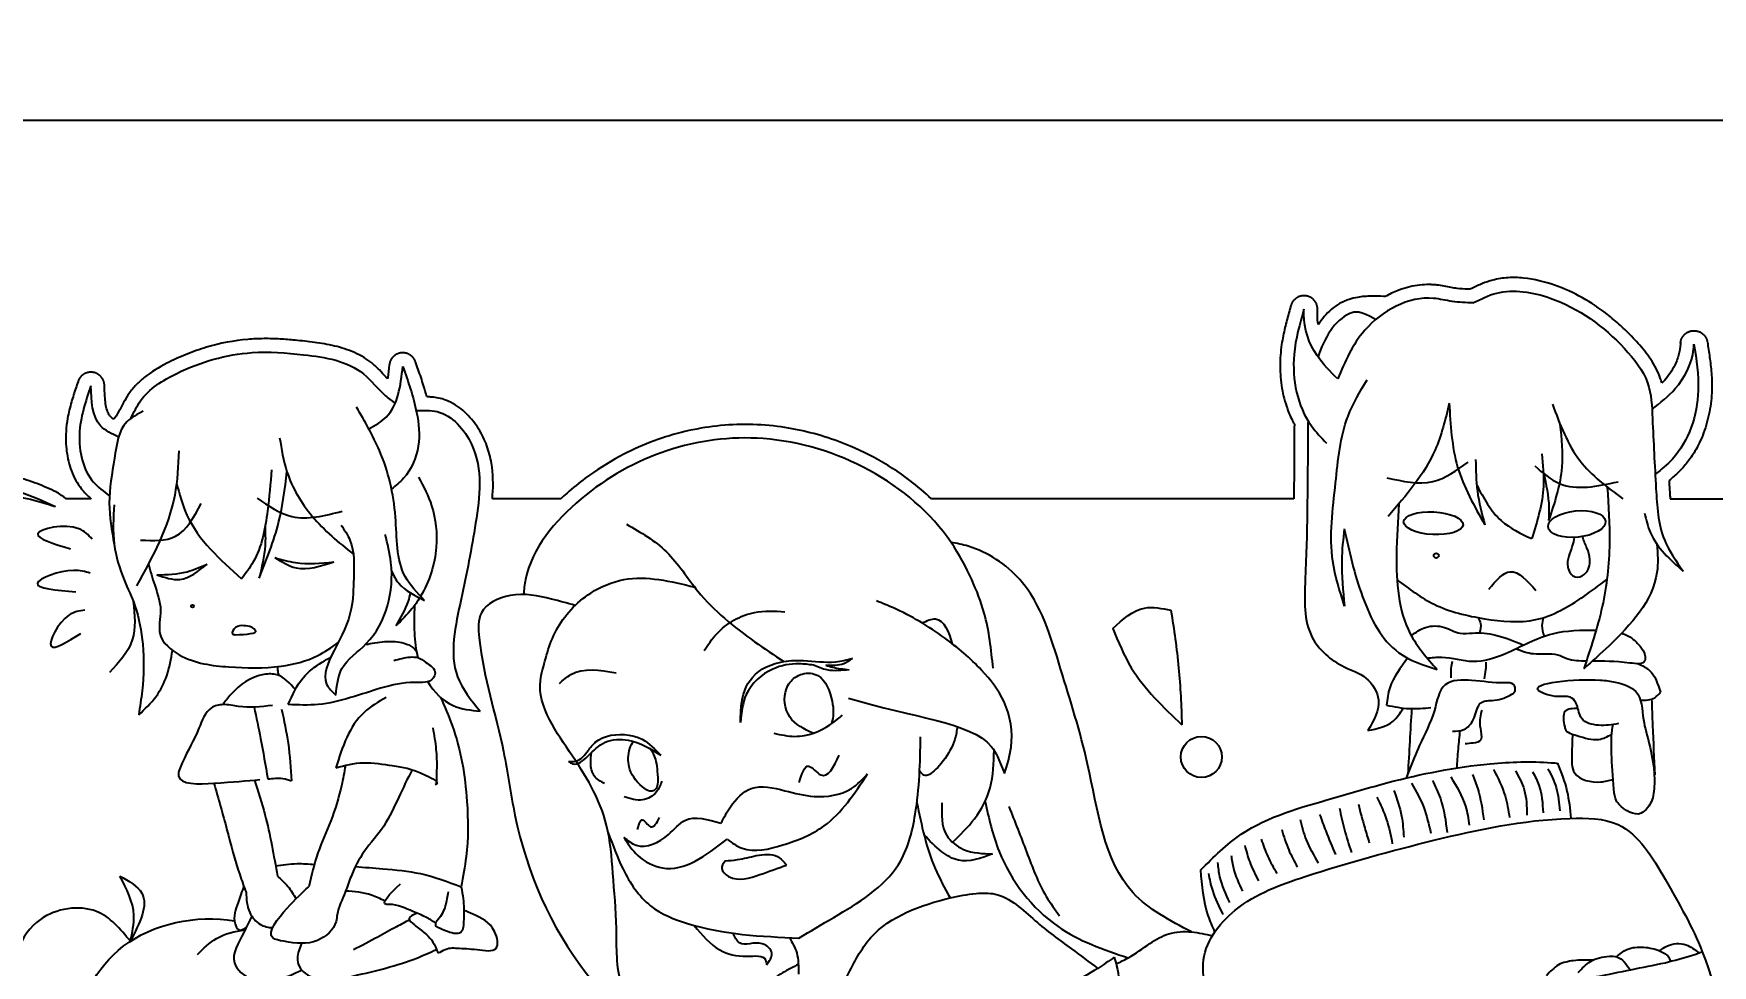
# Model space of a CAD drawing. Header units: inches. Extents: x -573 to 160, y -1 to 711.
# Drawn here: x 7.573 to 11.041, y 7.513 to 9.44 of the extents above; entities that cross this region are included whole.
import ezdxf

# ---------------------------------------------------------------- set-up
doc = ezdxf.new("R2010")
doc.units = ezdxf.units.IN
doc.header["$MEASUREMENT"] = 0
for name, color, linetype in [('CUT', 1, 'Continuous'), ('HarbyDwg', 5, 'Continuous'), ('Messures', 130, 'Continuous')]:
    doc.layers.add(name, color=color, linetype=linetype)
doc.styles.get("Standard").update_dxf_attribs({"font": 'arial.ttf'})
doc.dimstyles.get("Standard").update_dxf_attribs({"dimtxt": 0.18, "dimasz": 0.18, "dimexe": 0.18, "dimexo": 0.0625, "dimgap": 0.09, "dimtad": 0, "dimtih": 1, "dimtoh": 1, "dimdec": 4, "dimzin": 0, "dimdsep": 46, "dimtxsty": 'Standard', "dimcen": 0.09, "dimadec": 0, "dimazin": 0, "dimtfac": 1, "dimtdec": 4, "dimtofl": 0, "dimtmove": 0, "dimatfit": 3, "dimfxl": 1, "dimtolj": 1, "dimtzin": 0, "dimarcsym": 0})

# ---------------------------------------------------------------- blocks, each defined once
blk = doc.blocks.new('*D10')
at = {"layer": 'Defpoints', "color": 0, "transparency": 16777216}
for p in [(0.2533, 9.2598), (13.7533, 9.2598), (13.7533, 9.2598)]:
    blk.add_point(p, dxfattribs=at)
at = {"layer": 'Messures', "color": 0, "lineweight": -2, "transparency": 16777216}
for p, q in [((0.2533, 9.3223), (0.2533, 9.4398)), ((13.7533, 9.3223), (13.7533, 9.4398)), ((0.4333, 9.2598), (6.4786, 9.2598)), ((13.5733, 9.2598), (7.5281, 9.2598))]:
    blk.add_line(p, q, dxfattribs=at)
at = {"layer": 'Messures', "color": 0, "transparency": 16777216}
for points in [[(0.4333, 9.2898), (0.4333, 9.2298), (0.2533, 9.2598)], [(13.5733, 9.2898), (13.5733, 9.2298), (13.7533, 9.2598)]]:
    blk.add_solid(points, dxfattribs=at)
at = {"layer": 'Messures', "color": 0, "transparency": 16777216, "insert": (7.0033, 9.2598), "char_height": 0.18, "attachment_point": 5}
blk.add_mtext('\\A1;13.5000', dxfattribs=at)

msp = doc.modelspace()

# ---------------------------------------------------------------- linework, layer by layer
at = {"layer": 'CUT'}
for points, knots in [([(10.54007, 8.91114), (10.53851, 8.91119), (10.53697, 8.91125), (10.52787, 8.91163), (10.52065, 8.91207), (10.50954, 8.91332), (10.50555, 8.91393), (10.49665, 8.91555), (10.49186, 8.91652), (10.48203, 8.91833), (10.47706, 8.91917), (10.46843, 8.92019), (10.46495, 8.92049), (10.45809, 8.92082), (10.45466, 8.92087), (10.44442, 8.92066), (10.43763, 8.92007), (10.41752, 8.91708), (10.40444, 8.91349), (10.38264, 8.9051), (10.37369, 8.90088), (10.36506, 8.89609)], [55.399282, 55.399282, 55.399282, 55.399282, 55.8769203, 55.8769203, 58.2459877, 58.2459877, 59.71693, 59.71693, 61.1878723, 61.1878723, 62.5186803, 62.5186803, 63.3560266, 63.3560266, 64.1933728, 64.1933728, 65.8680653, 65.8680653, 69.2174504, 69.2174504, 71.6726844, 71.6726844, 71.6726844, 71.6726844]), ([(10.9365, 8.71694), (10.93556, 8.72034), (10.93451, 8.72375), (10.93086, 8.73418), (10.92791, 8.74091), (10.91789, 8.76042), (10.90974, 8.77229), (10.89667, 8.78877), (10.89216, 8.79405), (10.88304, 8.80424), (10.87846, 8.80912), (10.86642, 8.82156), (10.85883, 8.82895), (10.84206, 8.84427), (10.83281, 8.85212), (10.80725, 8.87202), (10.79039, 8.88337), (10.7543, 8.90361), (10.73503, 8.91241), (10.69439, 8.92659), (10.6727, 8.93212), (10.63995, 8.93534), (10.62942, 8.93564), (10.61354, 8.93467), (10.60824, 8.93411), (10.59764, 8.93245), (10.59233, 8.93135), (10.57971, 8.928), (10.57272, 8.92557), (10.5583, 8.91982), (10.55098, 8.91642), (10.54267, 8.91241), (10.54136, 8.91177), (10.54007, 8.91114)], [11.6995116, 11.6995116, 11.6995116, 11.6995116, 12.5900561, 12.5900561, 14.4309927, 14.4309927, 18.1680728, 18.1680728, 20.0366128, 20.0366128, 21.9051528, 21.9051528, 24.8614199, 24.8614199, 28.2510592, 28.2510592, 33.9094496, 33.9094496, 39.7051205, 39.7051205, 45.5007914, 45.5007914, 48.1898355, 48.1898355, 49.5343575, 49.5343575, 50.8788795, 50.8788795, 52.7758421, 52.7758421, 54.9830993, 54.9830993, 55.399282, 55.399282, 55.399282, 55.399282]), ([(10.36506, 8.89609), (10.36381, 8.89616), (10.36255, 8.89623), (10.35304, 8.8967), (10.34456, 8.89699), (10.32668, 8.89672), (10.31723, 8.89609), (10.3019, 8.89346), (10.29609, 8.8921), (10.28696, 8.88913), (10.28362, 8.88786), (10.27701, 8.88493), (10.27382, 8.8833), (10.26459, 8.87799), (10.25889, 8.87388), (10.24317, 8.86036), (10.23446, 8.84981), (10.22697, 8.83842), (10.22693, 8.83835), (10.22688, 8.83828)], [71.6726844, 71.6726844, 71.6726844, 71.6726844, 72.0174055, 72.0174055, 74.2611321, 74.2611321, 76.6650116, 76.6650116, 78.1122128, 78.1122128, 78.9492946, 78.9492946, 79.7863764, 79.7863764, 81.4605401, 81.4605401, 84.797346, 84.797346, 84.8174586, 84.8174586, 84.8174586, 84.8174586]), ([(10.17032, 8.87756), (10.16891, 8.87264), (10.16748, 8.86767), (10.16324, 8.85262), (10.16046, 8.84237), (10.15526, 8.82056), (10.15287, 8.80894), (10.15003, 8.78972), (10.14918, 8.78233), (10.14808, 8.76735), (10.14782, 8.75979), (10.14794, 8.73704), (10.14922, 8.72175), (10.15425, 8.69219), (10.1579, 8.67791), (10.16613, 8.65499), (10.16995, 8.6461), (10.17535, 8.63562), (10.17635, 8.63376), (10.17737, 8.63192)], [91.4225849, 91.4225849, 91.4225849, 91.4225849, 92.9609704, 92.9609704, 96.0377412, 96.0377412, 99.3454727, 99.3454727, 101.3425479, 101.3425479, 103.3396231, 103.3396231, 107.3337735, 107.3337735, 111.1470254, 111.1470254, 113.6476164, 113.6476164, 114.1919307, 114.1919307, 114.1919307, 114.1919307]), ([(10.22688, 8.83828), (10.22566, 8.84452), (10.22498, 8.85073), (10.22484, 8.85864), (10.22486, 8.86045), (10.22499, 8.86433), (10.22509, 8.86632), (10.2252, 8.86845)], [84.8174586, 84.8174586, 84.8174586, 84.8174586, 87.1565528, 87.1565528, 87.8707815, 87.8707815, 88.5108572, 88.5108572, 88.5108572, 88.5108572]), ([(8.30413, 8.72623), (8.30292, 8.72753), (8.30169, 8.72886), (8.29631, 8.73471), (8.29196, 8.73949), (8.28481, 8.74676), (8.28232, 8.74921), (8.27707, 8.75406), (8.27429, 8.75649), (8.26629, 8.76291), (8.26099, 8.76659), (8.24272, 8.77773), (8.22915, 8.78353), (8.20162, 8.79249), (8.18765, 8.79565), (8.15999, 8.80054), (8.14632, 8.80227), (8.12649, 8.80452), (8.11989, 8.80522), (8.10289, 8.80685), (8.09249, 8.80767), (8.07107, 8.80883), (8.06004, 8.80914), (8.03789, 8.80898), (8.02674, 8.8085), (7.98675, 8.80509), (7.9581, 8.79954), (7.91601, 8.78703), (7.90212, 8.78217), (7.88158, 8.77388), (7.87478, 8.77095), (7.86129, 8.76477), (7.85462, 8.76154), (7.83213, 8.74993), (7.8163, 8.74049), (7.79585, 8.72399), (7.7902, 8.71888), (7.78221, 8.71054), (7.77963, 8.70764), (7.77466, 8.70161), (7.77226, 8.69845), (7.76784, 8.69211), (7.76584, 8.68897), (7.7599, 8.67906), (7.75645, 8.67232), (7.75169, 8.66261), (7.73904, 8.6423)], [245.6248025, 245.6248025, 245.6248025, 245.6248025, 246.1819473, 246.1819473, 248.0181272, 248.0181272, 248.9362172, 248.9362172, 249.8543071, 249.8543071, 251.4616838, 251.4616838, 255.252256, 255.252256, 259.0428281, 259.0428281, 262.8334003, 262.8334003, 264.7286863, 264.7286863, 267.7224539, 267.7224539, 270.8864115, 270.8864115, 274.050369, 274.050369, 282.2306461, 282.2306461, 286.3207847, 286.3207847, 288.365854, 288.365854, 290.4109233, 290.4109233, 295.229755, 295.229755, 297.1614498, 297.1614498, 298.1272971, 298.1272971, 299.0931445, 299.0931445, 300.0252964, 300.0252964, 302.0534521, 303.06753, 303.06753, 303.06753, 303.06753]), ([(10.9752, 8.80437), (10.9751, 8.80264), (10.97501, 8.80097), (10.97478, 8.79731), (10.97464, 8.79537), (10.9743, 8.79168), (10.97411, 8.78999), (10.97338, 8.7848), (10.97269, 8.78132), (10.9709, 8.7741), (10.96977, 8.77038), (10.9669, 8.7624), (10.9651, 8.75816), (10.96035, 8.74846), (10.95723, 8.74307), (10.9503, 8.73276), (10.9465, 8.72786), (10.94053, 8.72112), (10.93855, 8.71902), (10.9365, 8.71694)], [0, 0, 0, 0, 0.5201887, 0.5201887, 1.1875295, 1.1875295, 1.8548702, 1.8548702, 3.1988792, 3.1988792, 4.6334352, 4.6334352, 6.2886846, 6.2886846, 8.4847805, 8.4847805, 10.6808764, 10.6808764, 11.6995116, 11.6995116, 11.6995116, 11.6995116]), ([(11.03052, 8.80192), (11.03132, 8.79687), (11.03213, 8.79176), (11.03449, 8.7763), (11.036, 8.76579), (11.03849, 8.74351), (11.03944, 8.73169), (11.03991, 8.71226), (11.03985, 8.70482), (11.03911, 8.68982), (11.03844, 8.68229), (11.03554, 8.65972), (11.0324, 8.6447), (11.02378, 8.61598), (11.01842, 8.60225), (11.00745, 8.58051), (11.00257, 8.57216), (10.992, 8.55667), (10.98639, 8.5495), (10.97728, 8.53943), (10.9742, 8.53627), (10.968, 8.53026), (10.96488, 8.52739), (10.9583, 8.5216), (10.95484, 8.51868), (10.95142, 8.51587)], [2.9117277, 2.9117277, 2.9117277, 2.9117277, 4.4501131, 4.4501131, 7.5268839, 7.5268839, 10.8346154, 10.8346154, 12.8316906, 12.8316906, 14.8287658, 14.8287658, 18.8229163, 18.8229163, 22.6361682, 22.6361682, 25.1367591, 25.1367591, 27.4775043, 27.4775043, 28.6159955, 28.6159955, 29.7544867, 29.7544867, 31.0142805, 31.0142805, 31.0142805, 31.0142805]), ([(8.30777, 8.75499), (8.30672, 8.74589), (8.3057, 8.73704), (8.30437, 8.72784), (8.30426, 8.72703), (8.30413, 8.72623)], [242.8787625, 242.8787625, 242.8787625, 242.8787625, 245.3820495, 245.3820495, 245.6248025, 245.6248025, 245.6248025, 245.6248025]), ([(8.38542, 8.68876), (8.38332, 8.69659), (8.38106, 8.7043), (8.37518, 8.72315), (8.37144, 8.73415), (8.36577, 8.75041), (8.36387, 8.75578), (8.36198, 8.76112)], [232.8075807, 232.8075807, 232.8075807, 232.8075807, 235.1032982, 235.1032982, 238.4953168, 238.4953168, 240.1913261, 240.1913261, 240.1913261, 240.1913261]), ([(7.66484, 8.72071), (7.66329, 8.71616), (7.66172, 8.71155), (7.65705, 8.69756), (7.65397, 8.688), (7.64807, 8.66719), (7.6453, 8.65588), (7.6417, 8.63532), (7.64056, 8.62626), (7.63917, 8.60363), (7.63952, 8.58986), (7.64307, 8.56241), (7.64626, 8.54869), (7.65626, 8.52226), (7.66308, 8.50951), (7.67469, 8.49493), (7.67738, 8.49189), (7.68282, 8.48626), (7.68559, 8.48364), (7.68962, 8.48006), (7.69087, 8.47898), (7.69212, 8.47793)], [316.0193189, 316.0193189, 316.0193189, 316.0193189, 317.4628807, 317.4628807, 320.3500041, 320.3500041, 323.5526848, 323.5526848, 325.9493488, 325.9493488, 329.3768978, 329.3768978, 332.8044468, 332.8044468, 336.2319958, 336.2319958, 337.1701283, 337.1701283, 338.1082609, 338.1082609, 338.5290622, 338.5290622, 338.5290622, 338.5290622]), ([(7.73904, 8.6423), (7.73643, 8.64403), (7.73435, 8.64566), (7.73194, 8.64796), (7.73125, 8.64871), (7.72987, 8.65045), (7.72921, 8.65141), (7.72715, 8.65487), (7.72582, 8.65786), (7.72354, 8.66519), (7.72259, 8.66952), (7.72112, 8.67926), (7.7206, 8.68465), (7.71979, 8.69733), (7.71956, 8.70478), (7.71933, 8.71253)], [303.06753, 303.06753, 303.06753, 303.06753, 304.3974429, 304.3974429, 305.1778196, 305.1778196, 305.9581962, 305.9581962, 307.6893972, 307.6893972, 309.4205981, 309.4205981, 311.1517991, 311.1517991, 313.2355445, 313.2355445, 313.2355445, 313.2355445]), ([(8.52073, 8.47793), (8.52094, 8.48048), (8.52113, 8.48303), (8.52272, 8.50715), (8.52248, 8.52939), (8.51667, 8.56377), (8.51363, 8.57576), (8.50497, 8.59949), (8.4993, 8.61127), (8.48536, 8.63363), (8.4771, 8.64424), (8.4579, 8.66311), (8.44693, 8.6714), (8.43002, 8.67977), (8.42539, 8.6817), (8.41577, 8.68487), (8.41073, 8.6861), (8.4014, 8.6877), (8.39704, 8.68817), (8.3903, 8.68861), (8.38783, 8.68871), (8.38542, 8.68876)], [209.6724943, 209.6724943, 209.6724943, 209.6724943, 210.3781669, 210.3781669, 216.3031776, 216.3031776, 219.4559141, 219.4559141, 222.6086506, 222.6086506, 225.7613871, 225.7613871, 228.9141236, 228.9141236, 230.0382264, 230.0382264, 231.1623293, 231.1623293, 232.1949747, 232.1949747, 232.8075807, 232.8075807, 232.8075807, 232.8075807]), ([(9.42786, 8.47793), (9.41381, 8.49134), (9.39894, 8.50398), (9.33687, 8.55114), (9.28421, 8.57927), (9.18995, 8.61277), (9.14982, 8.62245), (9.08703, 8.63038), (9.06458, 8.63178), (9.01994, 8.63173), (8.99772, 8.63029), (8.93169, 8.6219), (8.88852, 8.61086), (8.82532, 8.58636), (8.80406, 8.57655), (8.7589, 8.55222), (8.73524, 8.53717), (8.69973, 8.51078), (8.68719, 8.50065), (8.67056, 8.486), (8.66616, 8.482), (8.66183, 8.47793)], [130.9008836, 130.9008836, 130.9008836, 130.9008836, 136.2924688, 136.2924688, 152.3956209, 152.3956209, 163.6287034, 163.6287034, 169.8368711, 169.8368711, 176.0450388, 176.0450388, 188.4613742, 188.4613742, 194.9708594, 194.9708594, 202.6816647, 202.6816647, 207.0711786, 207.0711786, 208.6724943, 208.6724943, 208.6724943, 208.6724943]), ([(10.17737, 8.63192), (10.1773, 8.62864), (10.17725, 8.62538), (10.17705, 8.61032), (10.17704, 8.59869), (10.17698, 8.57561), (10.17694, 8.56406), (10.17676, 8.52936), (10.17657, 8.50614), (10.17626, 8.48115), (10.17624, 8.47954), (10.17622, 8.47793)], [114.1919307, 114.1919307, 114.1919307, 114.1919307, 115.1727464, 115.1727464, 118.7321933, 118.7321933, 122.2916402, 122.2916402, 129.4105341, 129.4105341, 129.9008836, 129.9008836, 129.9008836, 129.9008836]), ([(7.64054, 8.47793), (7.62515, 8.48946), (7.62044, 8.49168), (7.60233, 8.50007), (7.58867, 8.50616), (7.56072, 8.51655), (7.54641, 8.52087), (7.52415, 8.52445), (7.51657, 8.52515), (7.5012, 8.52515), (7.4934, 8.52446), (7.48171, 8.52206), (7.47782, 8.52104), (7.47011, 8.51852), (7.46626, 8.517), (7.46056, 8.51438), (7.45857, 8.51339), (7.45662, 8.51236)], [339.5290622, 339.5290622, 339.5290622, 339.5290622, 340.8893074, 340.8893074, 344.7043136, 344.7043136, 348.5193197, 348.5193197, 350.4367355, 350.4367355, 352.3541513, 352.3541513, 353.3128592, 353.3128592, 354.2715671, 354.2715671, 354.8091323, 354.8091323, 354.8091323, 354.8091323]), ([(10.95142, 8.51587), (10.95158, 8.51297), (10.95174, 8.51007), (10.95229, 8.50018), (10.95268, 8.49316), (10.95328, 8.48347), (10.95346, 8.48069), (10.95366, 8.47793)], [31.0142805, 31.0142805, 31.0142805, 31.0142805, 31.8819784, 31.8819784, 33.967898, 33.967898, 34.8145208, 34.8145208, 34.8145208, 34.8145208])]:
    msp.add_open_spline(points, degree=3, knots=knots, dxfattribs=at)
for points in [[(10.20182, 8.89746), (10.18708, 8.89991), (10.17444, 8.89192), (10.17032, 8.87756)], [(10.2252, 8.86845), (10.22594, 8.88337), (10.21656, 8.89501), (10.20182, 8.89746)]]:
    msp.add_rational_spline(points, [1, 0.831034630824, 0.831034630824, 1], degree=3, dxfattribs=at)
for points, weights, knots in [([(10.97494, 8.79959), (10.97603, 8.8145), (10.98676, 8.8249), (11.00169, 8.82552), (11.01662, 8.82615), (11.02819, 8.81668), (11.03052, 8.80192)], [1, 0.831034630824, 0.831034630824, 1, 0.831034630824, 0.831034630824, 1], [0, 0, 0, 0, 1.4558638, 1.4558638, 1.4558638, 2.9117277, 2.9117277, 2.9117277, 2.9117277]), ([(8.36198, 8.76112), (8.35746, 8.77393), (8.34594, 8.78114), (8.33244, 8.77961), (8.31894, 8.77809), (8.30932, 8.76849), (8.30777, 8.75499)], [1, 0.855110558201, 0.855110558201, 1, 0.855110558201, 0.855110558201, 1], [240.1913261, 240.1913261, 240.1913261, 240.1913261, 241.5350443, 241.5350443, 241.5350443, 242.8787625, 242.8787625, 242.8787625, 242.8787625]), ([(7.71933, 8.71253), (7.71891, 8.72669), (7.70951, 8.73728), (7.6955, 8.73939), (7.68149, 8.74149), (7.6694, 8.73412), (7.66484, 8.72071)], [1, 0.844966056807, 0.844966056807, 1, 0.844966056807, 0.844966056807, 1], [313.2355445, 313.2355445, 313.2355445, 313.2355445, 314.6274317, 314.6274317, 314.6274317, 316.0193189, 316.0193189, 316.0193189, 316.0193189])]:
    msp.add_rational_spline(points, weights, degree=3, knots=knots, dxfattribs=at)
for points in [[(7.69212, 8.47793), (7.67493, 8.47793), (7.65773, 8.47793), (7.64054, 8.47793)], [(8.66183, 8.47793), (8.6148, 8.47793), (8.56776, 8.47793), (8.52073, 8.47793)], [(10.17622, 8.47793), (9.92677, 8.47793), (9.67731, 8.47793), (9.42786, 8.47793)], [(10.95366, 8.47793), (11.0068, 8.47793), (11.05995, 8.47793), (11.11309, 8.47793)]]:
    msp.add_open_spline(points, degree=3, dxfattribs=at)
at = {"layer": 'HarbyDwg'}
for centre, radius in [((10.47043, 8.36059), 0.00506), ((7.90112, 8.25609), 0.00269), ((9.98524, 7.94429), 0.04241)]:
    msp.add_circle(centre, radius, dxfattribs=at)
for centre, major_axis, ratio in [((10.46443, 8.42755), (-0.0613, 0.00327), 0.3826522), ((10.76077, 8.42583), (-0.0593, -0.00593), 0.4579174)]:
    msp.add_ellipse(centre, major_axis=major_axis, ratio=ratio, dxfattribs=at)
for points in [[(10.54614, 8.88291), (10.50321, 8.886), (10.46509, 8.89235), (10.32279, 8.82631), (10.26689, 8.72598)], [(10.54614, 8.88291), (10.59541, 8.90319), (10.70552, 8.89305), (10.85911, 8.78878), (10.90692, 8.71781), (10.91706, 8.64395), (10.92431, 8.49912), (10.9417, 8.3934), (10.98082, 8.32822)], [(7.77398, 8.6443), (7.79386, 8.68045), (7.86866, 8.73717), (8.02427, 8.78014), (8.13088, 8.77584), (8.25469, 8.73631), (8.30025, 8.69076), (8.3201, 8.67563)], [(10.28106, 8.25636), (10.25669, 8.34895), (10.26254, 8.51075), (10.28829, 8.64901), (10.32754, 8.7242)], [(10.49736, 8.67579), (10.46795, 8.57897), (10.37109, 8.44152)], [(10.49736, 8.67579), (10.51466, 8.54353), (10.57087, 8.42423)], [(10.71049, 8.67333), (10.76755, 8.55641), (10.85599, 8.47793)], [(7.79944, 8.65882), (7.76565, 8.63715), (7.74015, 8.56195), (7.72931, 8.46891), (7.73951, 8.38415)], [(8.3807, 8.26799), (8.34074, 8.31709), (8.32045, 8.44032), (8.28726, 8.57805), (8.24011, 8.66749)], [(8.36348, 8.66024), (8.40671, 8.65817), (8.47778, 8.59064), (8.48603, 8.42768), (8.45617, 8.27025), (8.44876, 8.11017), (8.49547, 8.03903)], [(10.726, 8.63169), (10.73001, 8.54353), (10.70251, 8.43319)], [(7.87291, 8.5771), (7.86448, 8.48545), (7.78544, 8.29794)], [(10.6885, 8.57119), (10.69196, 8.50376), (10.66774, 8.3957)], [(8.06473, 8.53813), (8.0563, 8.4528), (8.02679, 8.34745), (8.00255, 8.31269)], [(8.03875, 8.31387), (8.07912, 8.42919), (8.09643, 8.53369)], [(10.36838, 8.52149), (10.46345, 8.51379), (10.53624, 8.55402)], [(10.55185, 8.55909), (10.55531, 8.49425), (10.57087, 8.42423)], [(10.6738, 8.54612), (10.72495, 8.50965), (10.84591, 8.51327)], [(10.69183, 8.5321), (10.7032, 8.45967), (10.70251, 8.43319)], [(7.86831, 8.51066), (7.88978, 8.44437), (8.00255, 8.31269)], [(10.55397, 8.50623), (10.60461, 8.43287), (10.66774, 8.3957)], [(10.82361, 8.50188), (10.82842, 8.38626), (10.8132, 8.25508), (10.77516, 8.12676)], [(7.4495, 8.44876), (7.50356, 8.47793), (7.61792, 8.46192)], [(7.73951, 8.46586), (7.73951, 8.38415), (7.76002, 8.31042), (7.78224, 8.25662), (7.79847, 8.17719), (7.79717, 8.08115), (7.79018, 8.0312)], [(7.79405, 8.39256), (7.86633, 8.40059), (7.91889, 8.46845)], [(8.03496, 8.4794), (8.1065, 8.44145), (8.21016, 8.4524)], [(10.39329, 8.46755), (10.38839, 8.36198), (10.41658, 8.19917), (10.47256, 8.12486)], [(7.69401, 8.39486), (7.66654, 8.41615), (7.58169, 8.40532), (7.64941, 8.37463)], [(10.90066, 8.44833), (10.91272, 8.40778), (10.98082, 8.32822)], [(8.05124, 8.4198), (8.05124, 8.38162), (8.03875, 8.31387)], [(8.20842, 8.42359), (8.22654, 8.39225), (8.2342, 8.31356), (8.22908, 8.25022), (8.19389, 8.16448), (8.17821, 8.09456), (8.19734, 8.07225)], [(8.19734, 8.07225), (8.21007, 8.12716), (8.26032, 8.17873), (8.31124, 8.34615), (8.29918, 8.40441)], [(10.28037, 8.4159), (10.27521, 8.3509), (10.28106, 8.25636)], [(10.28037, 8.4159), (10.31831, 8.27529), (10.39328, 8.15965), (10.47256, 8.12486)], [(7.68995, 8.32452), (7.65565, 8.3301), (7.58074, 8.30335), (7.66043, 8.28544)], [(7.81018, 8.3438), (7.82311, 8.29937), (7.83523, 8.24768), (7.83443, 8.1976), (7.87402, 8.1556), (7.97665, 8.13056), (8.08412, 8.13217), (8.16008, 8.15398), (8.20209, 8.18063)], [(7.8277, 8.32095), (7.89038, 8.32728), (7.93154, 8.3431)], [(7.8277, 8.32095), (7.87518, 8.31146), (7.93154, 8.3431)], [(8.07146, 8.35639), (8.11388, 8.34626), (8.19303, 8.34753)], [(8.07146, 8.35639), (8.11515, 8.3355), (8.19303, 8.34753)], [(10.57924, 8.29112), (10.623, 8.32734), (10.6764, 8.28811)], [(8.62152, 8.1126), (8.65264, 8.20591), (8.72377, 8.28323), (8.79223, 8.31088), (8.93859, 8.29541)], [(10.38945, 8.31088), (10.46642, 8.25988), (10.57023, 8.2301), (10.67596, 8.22818), (10.77497, 8.27622), (10.823, 8.31128)], [(7.7789, 8.26564), (7.77695, 8.18612), (7.72952, 8.11866)], [(8.35141, 8.28356), (8.34644, 8.26643), (8.32126, 8.21532)], [(9.57886, 7.91), (9.59216, 7.96429), (9.57775, 8.05848), (9.53119, 8.12385), (9.45471, 8.19033), (9.3494, 8.25238), (9.31393, 8.26678)], [(9.80228, 8.21002), (9.86784, 8.25215), (9.92248, 8.24747)], [(7.67905, 8.24806), (7.64595, 8.23746), (7.60917, 8.17326), (7.67049, 8.19985)], [(8.95837, 8.1645), (8.98365, 8.19849), (9.06212, 8.24293), (9.1249, 8.24468)], [(9.92248, 8.24747), (9.93833, 8.12883), (9.94512, 8.01066)], [(10.55723, 8.23232), (10.56193, 8.21998), (10.55968, 8.2008)], [(10.69151, 8.2323), (10.68867, 8.21618), (10.69308, 8.19379)], [(9.80228, 8.21002), (9.84049, 8.12883), (9.94512, 8.01066)], [(10.41874, 8.19515), (10.44812, 8.2121), (10.48749, 8.2121), (10.51965, 8.2001), (10.54509, 8.20058), (10.5931, 8.19627), (10.65061, 8.17562)], [(10.45164, 8.1485), (10.48173, 8.15068), (10.54605, 8.14205), (10.61326, 8.15836), (10.71071, 8.19915), (10.80075, 8.20674)], [(10.85378, 8.20037), (10.8753, 8.18913), (10.89137, 8.17337), (10.90138, 8.15518), (10.90138, 8.14305), (10.87014, 8.1385), (10.79255, 8.1422)], [(7.79018, 8.0312), (7.82587, 8.06947), (7.84793, 8.11228), (7.85999, 8.16465)], [(8.31703, 8.14384), (8.3513, 8.15079), (8.36665, 8.14978), (8.38359, 8.13987), (8.40246, 8.11753), (8.39849, 8.1071), (8.35975, 8.09816), (8.29269, 8.08724), (8.16108, 8.05276), (8.09878, 8.05273)], [(10.63502, 8.16822), (10.67134, 8.15788), (10.72127, 8.15548), (10.74047, 8.1478), (10.78066, 8.14321)], [(8.11375, 8.08416), (8.07605, 8.11379), (8.04892, 8.11494), (7.98081, 8.07398), (7.96407, 8.05263)], [(8.0772, 8.13132), (8.0774, 8.12172), (8.07995, 8.11239)], [(8.65932, 8.09652), (8.68286, 8.11483), (8.77615, 8.11831)], [(9.03347, 8.01588), (9.03475, 8.05028), (9.05769, 8.10889), (9.12297, 8.14177), (9.1637, 8.14374), (9.22959, 8.1411), (9.26439, 8.14795)], [(9.18396, 8.13413), (9.15448, 8.13678), (9.10025, 8.12614), (9.04527, 8.07368), (9.03347, 8.01588)], [(9.18334, 7.99328), (9.13511, 8.02712), (9.12812, 8.08532), (9.14575, 8.1086), (9.1777, 8.11725), (9.193, 8.11259), (9.22228, 8.05938), (9.22494, 8.0351), (9.22136, 8.01319)], [(9.25801, 8.12472), (9.21221, 8.12429), (9.18396, 8.13413)], [(9.26439, 8.14795), (9.24652, 8.13705), (9.20978, 8.13395)], [(9.20978, 8.13395), (9.22323, 8.13007), (9.25801, 8.12472)], [(10.41136, 8.14852), (10.37457, 8.08742), (10.36749, 8.0515)], [(10.50338, 8.14137), (10.50084, 8.12753), (10.50055, 8.10776)], [(10.57317, 8.13996), (10.57232, 8.12414), (10.56921, 8.10607)], [(10.88802, 8.13703), (10.91048, 8.12363), (10.93355, 8.07808)], [(8.82896, 7.39727), (8.78783, 7.47308), (8.77687, 7.59), (8.76956, 7.70418), (8.75676, 7.80282), (8.72572, 7.88198), (8.67997, 7.95515), (8.62152, 8.1126), (8.62201, 8.11473)], [(8.06623, 8.0509), (7.99639, 8.0486), (7.96407, 8.05263), (7.94029, 8.04569), (7.91463, 8.00376), (7.87994, 7.93227), (7.87246, 7.90559), (7.94553, 7.89012), (8.04007, 7.89759)], [(8.02831, 8.04731), (8.0419, 7.98243), (8.05682, 7.89892)], [(8.30143, 8.06726), (8.2556, 8.0365), (8.19732, 7.92196)], [(8.41341, 8.06782), (8.43788, 8.00915), (8.46812, 7.85248), (8.46652, 7.73797), (8.45618, 7.67594)], [(10.36749, 8.0515), (10.41506, 8.04441), (10.4591, 8.04644)], [(10.89215, 8.06161), (10.92173, 8.06683), (10.93355, 8.07808)], [(10.91535, 8.06393), (10.91723, 8.00946), (10.9221, 7.90711)], [(8.08541, 8.04317), (8.09869, 7.97256), (8.10596, 7.89468)], [(9.10244, 7.99332), (9.14527, 7.98697), (9.16549, 7.98856), (9.2337, 8.02225), (9.24401, 8.03058)], [(10.32923, 7.99883), (10.38123, 8.01812), (10.40219, 8.0455)], [(10.41945, 8.04427), (10.41181, 7.90908)], [(10.56434, 8.04127), (10.56068, 8.00935), (10.56367, 7.98507), (10.56268, 7.98008), (10.54671, 7.9731), (10.53041, 7.97144)], [(10.76313, 8.04432), (10.73667, 8.03878), (10.73577, 8.00618), (10.73667, 8.0026), (10.7608, 7.98875), (10.80638, 7.98071), (10.83279, 7.99097)], [(8.39769, 8.00443), (8.40424, 7.95992), (8.40489, 7.88792)], [(8.67808, 7.93501), (8.69309, 7.93567), (8.71851, 7.95769), (8.73336, 7.9746), (8.80267, 7.98945), (8.8299, 7.98079), (8.86868, 7.9478)], [(8.71874, 7.9465), (8.75381, 7.97473), (8.8013, 7.97907), (8.86868, 7.9478)], [(9.15377, 7.57), (9.22573, 7.61257), (9.35956, 7.72202), (9.39418, 7.82585), (9.40541, 7.98581)], [(10.75178, 7.9914), (10.75053, 7.95091), (10.7565, 7.91114), (10.8102, 7.89275), (10.83577, 7.89787)], [(8.67808, 7.93501), (8.68647, 7.93037), (8.71874, 7.9465)], [(8.75265, 7.88942), (8.73109, 7.90505), (8.7239, 7.9316), (8.72553, 7.9534)], [(9.15442, 7.89158), (9.17451, 7.92526), (9.19914, 7.90712), (9.23737, 7.94793)], [(9.47106, 7.76794), (9.5165, 7.81662), (9.54896, 7.88073), (9.55695, 7.95837)], [(8.35473, 7.91807), (8.32734, 7.8615), (8.29625, 7.80153), (8.25588, 7.74864), (8.22867, 7.69756), (8.21666, 7.66506), (8.20026, 7.61796), (8.19785, 7.60441), (8.15961, 7.56523), (8.08993, 7.5633), (8.06718, 7.57055), (8.0967, 7.6315), (8.14133, 7.67612)], [(8.21708, 7.92697), (8.20897, 7.88492), (8.18689, 7.81261), (8.16042, 7.74591), (8.14133, 7.67612)], [(8.19732, 7.92196), (8.25429, 7.93243), (8.31387, 7.92654), (8.38394, 7.90625), (8.40489, 7.88792), (8.40227, 7.88661)], [(8.99296, 7.80721), (9.01264, 7.84119), (9.05557, 7.87934), (9.12475, 7.87457), (9.18564, 7.8629), (9.26224, 7.87905), (9.29575, 7.90956)], [(9.0055, 7.77436), (9.03662, 7.75582), (9.1204, 7.7624), (9.20598, 7.80188), (9.29575, 7.90956)], [(9.98403, 7.71097), (10.06755, 7.78443), (10.25686, 7.85901), (10.37045, 7.89129), (10.58203, 7.93025), (10.70787, 7.93248), (10.72123, 7.93137)], [(10.54545, 7.90828), (10.55617, 7.87839), (10.56858, 7.81467)], [(10.58889, 7.91843), (10.61259, 7.86373), (10.62161, 7.81918)], [(10.63402, 7.91561), (10.65208, 7.8767), (10.65772, 7.82426)], [(10.66957, 7.91335), (10.68254, 7.88629), (10.691, 7.82877)], [(10.70101, 7.9201), (10.71808, 7.88121), (10.72542, 7.83272)], [(10.72123, 7.93137), (10.74042, 7.87393), (10.74865, 7.81748)], [(7.94553, 7.89012), (7.97237, 7.79387), (7.99873, 7.70102), (8.0119, 7.66464)], [(8.02909, 7.8966), (8.05081, 7.82523), (8.07655, 7.69789)], [(8.05682, 7.89892), (8.08783, 7.8997), (8.10596, 7.89468)], [(8.87081, 7.89411), (8.85956, 7.87193), (8.83111, 7.85537), (8.79298, 7.86193)], [(10.38298, 7.87501), (10.39877, 7.822), (10.40329, 7.77858)], [(10.41965, 7.89023), (10.44447, 7.84005), (10.45914, 7.78704)], [(10.46252, 7.89587), (10.47888, 7.85866), (10.49299, 7.78817)], [(10.50032, 7.9032), (10.53079, 7.8423), (10.53868, 7.80339)], [(9.3977, 7.85014), (9.43517, 7.71398), (9.46642, 7.65279)], [(9.44927, 7.84984), (9.45932, 7.78186), (9.49409, 7.75328), (9.55359, 7.74401)], [(9.58741, 7.84225), (9.62411, 7.74794), (9.66499, 7.65573), (9.69225, 7.61591)], [(10.27051, 7.83821), (10.28088, 7.79403), (10.29507, 7.74713)], [(10.30964, 7.84681), (10.32261, 7.79775), (10.33221, 7.76674)], [(10.34744, 7.86148), (10.36775, 7.81467), (10.37959, 7.76505)], [(8.792, 7.7786), (8.81764, 7.76191), (8.88443, 7.78397), (8.91842, 7.81318), (8.99296, 7.80721)], [(8.82066, 7.79441), (8.83038, 7.81449), (8.84747, 7.80024), (8.86603, 7.81902)], [(10.08741, 6.89504), (10.05036, 6.99903), (10.00508, 7.23767), (9.98913, 7.50442), (9.98913, 7.51691), (10.05518, 7.62754), (10.19978, 7.69713), (10.46576, 7.77207), (10.74625, 7.8174), (10.846, 7.80443), (10.94317, 7.6917), (11.02002, 7.54159), (11.08762, 7.24568)], [(10.18921, 7.81476), (10.20176, 7.77276), (10.22686, 7.72531)], [(10.22959, 7.82566), (10.24214, 7.79131), (10.26233, 7.74277)], [(8.76015, 7.78742), (8.7908, 7.71224), (8.84747, 7.63671), (8.92361, 7.5999), (9.15377, 7.57)], [(8.792, 7.7786), (8.82117, 7.74086), (8.87204, 7.71514), (9.0055, 7.77436)], [(9.55359, 7.74401), (9.48327, 7.73088), (9.44927, 7.74805), (9.41223, 7.784)], [(10.10892, 7.77439), (10.12238, 7.73885), (10.14089, 7.70366)], [(10.15131, 7.79409), (10.16564, 7.75231), (10.18356, 7.7171)], [(9.00119, 7.72978), (9.02678, 7.73204), (9.06592, 7.74031), (9.10958, 7.73843), (9.1284, 7.72075)], [(10.04682, 7.74097), (10.0516, 7.71411), (10.07011, 7.66696)], [(10.07489, 7.76126), (10.08504, 7.72784), (10.10295, 7.68845)], [(8.07292, 7.71903), (8.11715, 7.72379), (8.15303, 7.72229)], [(8.2377, 7.71788), (8.29434, 7.71327), (8.37248, 7.70318), (8.45618, 7.67594)], [(9.00119, 7.72978), (8.99441, 7.7136), (9.00871, 7.69743), (9.07345, 7.70119), (9.1284, 7.72075)], [(10.01328, 7.58276), (9.99962, 7.61635), (9.98403, 7.71097)], [(9.99965, 7.70337), (10.00801, 7.66875), (10.02951, 7.61862)], [(10.01876, 7.72605), (10.02294, 7.6968), (10.04324, 7.64369)], [(7.7729, 7.5634), (7.78009, 7.61692), (7.75145, 7.69812)], [(7.75145, 7.69812), (7.79647, 7.66283), (7.7729, 7.5634)], [(8.00712, 7.67746), (7.99534, 7.64316), (7.98922, 7.5993), (7.99697, 7.58697), (8.01244, 7.59173)], [(8.0119, 7.66464), (8.01942, 7.62288), (8.04152, 7.59818), (8.06625, 7.59048)], [(8.07655, 7.69789), (8.09851, 7.67656), (8.11523, 7.65107)], [(8.29877, 7.6467), (8.27116, 7.65872), (8.21748, 7.66719)], [(8.40351, 7.60111), (8.38335, 7.61306), (8.35667, 7.62475), (8.3077, 7.63936), (8.30259, 7.63936), (8.33073, 7.68209)], [(8.42911, 7.66541), (8.42348, 7.63649), (8.40822, 7.60797), (8.40339, 7.60074), (8.40322, 7.59436)], [(8.45618, 7.67594), (8.46035, 7.65147), (8.46147, 7.60836), (8.45531, 7.58148), (8.42394, 7.58484), (8.40322, 7.59436)], [(7.7729, 7.5634), (7.70274, 7.62507), (7.58694, 7.60853), (7.51636, 7.46411), (7.48801, 7.31749), (7.56327, 7.00997), (7.64779, 6.86975), (7.63512, 6.80536), (7.60027, 6.75575)], [(9.25362, 7.49134), (9.30241, 7.57085), (9.46642, 7.65279), (9.51984, 7.66203), (9.55908, 7.66097), (9.64182, 7.60584), (9.71712, 7.54753), (9.77122, 7.50724)], [(8.34928, 7.60744), (8.32273, 7.59328), (8.28436, 7.57215), (8.23376, 7.54547)], [(8.36532, 7.62113), (8.34853, 7.61007), (8.35961, 7.59727), (8.38108, 7.58031), (8.40512, 7.54643), (8.40793, 7.54038), (8.41952, 7.54467), (8.44792, 7.54915), (8.48915, 7.54615), (8.52832, 7.54866), (8.52531, 7.58355), (8.48012, 7.61944), (8.46168, 7.62721)], [(8.93726, 7.59593), (8.99044, 7.5454), (9.04723, 7.5325), (9.08509, 7.52476), (9.08681, 7.51443)], [(9.08681, 7.51443), (9.098, 7.53852), (9.07821, 7.5583), (9.03088, 7.56002), (9.01833, 7.57993)], [(9.13448, 7.57086), (9.14931, 7.53946), (9.15283, 7.49513)], [(9.80915, 7.51654), (9.83419, 7.52908), (9.87889, 7.5587), (9.91808, 7.57883), (9.96509, 7.58254), (10.00806, 7.5747)], [(10.9318, 7.54358), (10.94686, 7.55349), (10.98684, 7.55587), (11.01297, 7.53912)], [(8.12649, 7.55915), (8.11824, 7.52792), (8.12112, 7.51312), (8.15404, 7.4872), (8.2347, 7.49173), (8.36473, 7.52875), (8.40512, 7.54643)], [(9.80494, 7.53027), (9.77122, 7.50724), (9.71223, 7.47386), (9.63264, 7.4282), (9.5224, 7.36377), (9.46793, 7.31418)], [(9.80494, 7.53027), (9.81013, 7.51284), (9.80852, 7.3884), (9.79521, 7.27784), (9.77254, 7.23722), (9.71342, 7.17242), (9.64625, 7.06921)], [(10.76351, 7.49863), (10.78938, 7.52179), (10.82805, 7.53229), (10.84341, 7.53101), (10.8711, 7.50421)], [(10.84255, 7.53125), (10.86444, 7.54639), (10.89908, 7.55107), (10.93319, 7.543), (10.95168, 7.52869), (10.95384, 7.52166)], [(9.15279, 7.51575), (9.12027, 7.49797), (9.0873, 7.47172), (9.07387, 7.44487), (9.0122, 7.32647)], [(10.79422, 7.52441), (10.75352, 7.52307), (10.7233, 7.51462), (10.69785, 7.49207)]]:
    msp.add_spline(points, degree=3, dxfattribs=at)
for points, knots in [([(10.19723, 8.86984), (10.18843, 8.83918), (10.16571, 8.75999), (10.18628, 8.65233), (10.23281, 8.60453), (10.2439, 8.59313)], [16.4345117, 16.4345117, 16.4345117, 16.4345117, 26.0195019, 41.1878071, 45.9380306, 45.9380306, 45.9380306, 45.9380306]), ([(10.26689, 8.72598), (10.25162, 8.74105), (10.21507, 8.77714), (10.1954, 8.83299), (10.19706, 8.86632), (10.19723, 8.86984)], [0, 0, 0, 0, 6.4211748, 15.3796775, 16.4345117, 16.4345117, 16.4345117, 16.4345117]), ([(10.34516, 8.8484), (10.31352, 8.86755), (10.26667, 8.85869), (10.23923, 8.81023), (10.22621, 8.77119)], [4.4355037, 4.4355037, 4.4355037, 4.4355037, 8.0155549, 19.2358998, 19.2358998, 19.2358998, 19.2358998]), ([(10.91613, 8.6633), (10.93312, 8.67638), (10.97382, 8.70773), (11.00017, 8.76076), (11.00261, 8.79404), (11.00286, 8.79755)], [0, 0, 0, 0, 6.4211748, 15.3796775, 16.4345117, 16.4345117, 16.4345117, 16.4345117]), ([(11.00286, 8.79755), (11.00785, 8.76604), (11.02071, 8.68468), (10.98712, 8.58034), (10.9351, 8.53859), (10.92269, 8.52863)], [16.4345117, 16.4345117, 16.4345117, 16.4345117, 26.0195019, 41.1878071, 45.9380306, 45.9380306, 45.9380306, 45.9380306]), ([(8.26548, 8.62264), (8.27839, 8.62986), (8.32453, 8.65569), (8.33096, 8.71155), (8.33558, 8.75179)], [0, 0, 0, 0, 4.2939799, 15.3597133, 15.3597133, 15.3597133, 15.3597133]), ([(8.33558, 8.75179), (8.34662, 8.72055), (8.36544, 8.66731), (8.37363, 8.58557), (8.3488, 8.52753), (8.32104, 8.50508), (8.3123, 8.498)], [15.3597133, 15.3597133, 15.3597133, 15.3597133, 25.2857684, 32.2752588, 39.578158, 42.9377948, 42.9377948, 42.9377948, 42.9377948]), ([(7.69134, 8.7117), (7.68028, 8.67918), (7.65817, 8.61418), (7.67775, 8.52219), (7.71782, 8.49307), (7.72974, 8.48441)], [12.9116701, 12.9116701, 12.9116701, 12.9116701, 23.214383, 33.5058594, 37.8638468, 37.8638468, 37.8638468, 37.8638468]), ([(7.7486, 8.60553), (7.73462, 8.61229), (7.69373, 8.63204), (7.69229, 8.68008), (7.69134, 8.7117)], [0, 0, 0, 0, 4.4160168, 12.9116701, 12.9116701, 12.9116701, 12.9116701]), ([(10.20556, 8.63915), (10.20507, 8.62221), (10.20498, 8.51538), (10.20335, 8.36792), (10.19439, 8.19426), (10.26689, 8.1318), (10.32859, 8.1132), (10.3628, 8.05695), (10.34135, 8.01981), (10.32923, 7.99883)], [32.2562638, 32.2562638, 32.2562638, 32.2562638, 37.4446399, 65.2157463, 77.2573414, 86.2182111, 91.276619, 96.4642486, 103.1969838, 103.1969838, 103.1969838, 103.1969838]), ([(8.08129, 8.60432), (8.08513, 8.58044), (8.09458, 8.52178), (8.14614, 8.43485), (8.203, 8.38766), (8.23353, 8.36366)], [0, 0, 0, 0, 7.2234597, 17.7462504, 29.3356146, 29.3356146, 29.3356146, 29.3356146]), ([(9.55506, 8.12778), (9.55098, 8.16633), (9.54431, 8.22942), (9.51029, 8.31591), (9.41493, 8.49406), (9.09508, 8.66332), (8.74192, 8.54383), (8.59477, 8.36628), (8.58587, 8.29048), (8.5853, 8.28006)], [0, 0, 0, 0, 11.5606523, 18.9237814, 27.7066486, 72.0563649, 111.677114, 131.951987, 135.1367798, 135.1367798, 135.1367798, 135.1367798]), ([(7.44007, 8.46704), (7.45257, 8.47711), (7.50418, 8.51536), (7.56898, 8.48492), (7.61792, 8.46192)], [0.95129, 0.95129, 0.95129, 0.95129, 5.5651346, 19.8113695, 19.8113695, 19.8113695, 19.8113695]), ([(8.36834, 8.52248), (8.37842, 8.50313), (8.4018, 8.45824), (8.41082, 8.37096), (8.39061, 8.30702), (8.37251, 8.27646)], [0, 0, 0, 0, 6.5074488, 15.0940609, 25.6429697, 25.6429697, 25.6429697, 25.6429697]), ([(8.79774, 8.42551), (8.82721, 8.40847), (8.8872, 8.37377), (8.95104, 8.2681), (9.03842, 8.19811), (9.10239, 8.15478), (9.12297, 8.14177)], [0, 0, 0, 0, 10.0545726, 20.4611786, 36.1341516, 43.3839975, 43.3839975, 43.3839975, 43.3839975]), ([(10.75533, 8.39812), (10.75442, 8.39219), (10.75033, 8.37176), (10.73451, 8.34447), (10.75399, 8.31187), (10.78362, 8.32166), (10.79081, 8.35061), (10.78258, 8.37632), (10.77424, 8.39136), (10.7733, 8.39959), (10.77326, 8.40004)], [1.5601438, 1.5601438, 1.5601438, 1.5601438, 3.3621923, 7.803421, 10.3456609, 12.2744521, 15.5887732, 18.0288482, 20.4128509, 20.5495031, 20.5495031, 20.5495031, 20.5495031]), ([(9.96509, 7.58254), (9.92038, 7.60607), (9.78918, 7.67511), (9.76276, 7.91173), (9.69454, 8.12268), (9.64274, 8.30296), (9.53343, 8.37489), (9.48017, 8.38585), (9.46828, 8.3877)], [0, 0, 0, 0, 14.5650107, 42.7431988, 63.2414082, 83.5009324, 96.222111, 99.8322874, 99.8322874, 99.8322874, 99.8322874]), ([(10.92606, 8.38434), (10.92786, 8.36434), (10.93293, 8.28369), (10.85438, 8.19711), (10.79255, 8.1422), (10.77516, 8.12676)], [0.9503863, 0.9503863, 0.9503863, 0.9503863, 6.8579043, 24.9200556, 31.9872607, 31.9872607, 31.9872607, 31.9872607]), ([(8.31257, 8.32887), (8.31639, 8.31952), (8.33097, 8.29249), (8.36057, 8.27791), (8.3807, 8.26799)], [3.7150044, 3.7150044, 3.7150044, 3.7150044, 6.7342935, 13.1501131, 13.1501131, 13.1501131, 13.1501131]), ([(8.37046, 8.27308), (8.3657, 8.26537), (8.35103, 8.24453), (8.33293, 8.22678), (8.32126, 8.21532)], [26.0344467, 26.0344467, 26.0344467, 26.0344467, 28.729329, 33.6270962, 33.6270962, 33.6270962, 33.6270962]), ([(8.35979, 8.25733), (8.35932, 8.23857), (8.35842, 8.20257), (8.36254, 8.16659), (8.36665, 8.14978)], [0, 0, 0, 0, 5.6284557, 10.7979245, 10.7979245, 10.7979245, 10.7979245]), ([(8.69142, 8.25745), (8.67528, 8.26215), (8.63163, 8.27442), (8.56473, 8.28791), (8.48898, 8.25306), (8.49679, 8.12159), (8.54227, 7.99259), (8.57348, 7.74846), (8.65388, 7.56174), (8.76889, 7.43299), (8.81282, 7.40687), (8.82896, 7.39727)], [2.8138654, 2.8138654, 2.8138654, 2.8138654, 7.8525351, 16.4174152, 23.3544033, 28.5280254, 52.592956, 65.9488524, 101.801402, 111.4641081, 117.0740606, 117.0740606, 117.0740606, 117.0740606]), ([(9.40854, 8.22133), (9.41829, 8.22586), (9.44898, 8.24014), (9.46377, 8.2017), (9.47081, 8.17818)], [0, 0, 0, 0, 2.8857121, 9.0859968, 9.0859968, 9.0859968, 9.0859968]), ([(7.98971, 8.19697), (7.98724, 8.19733), (7.97906, 8.19853), (7.99109, 8.21643), (8.00668, 8.21563), (8.02014, 8.21501), (8.04236, 8.19927), (8.013, 8.19799), (7.98971, 8.19697)], [0, 0, 0, 0, 0.6352722, 2.1018974, 3.8478618, 5.4063289, 6.1115632, 8.8144182, 8.8144182, 8.8144182, 8.8144182]), ([(8.09878, 8.05273), (8.10755, 8.07247), (8.12336, 8.10809), (8.16002, 8.13545), (8.18098, 8.14732), (8.18693, 8.15043)], [0, 0, 0, 0, 6.353538, 11.4676831, 13.4411146, 13.4411146, 13.4411146, 13.4411146]), ([(8.25827, 8.17668), (8.27153, 8.17969), (8.29665, 8.18352), (8.33349, 8.18388), (8.35999, 8.17132), (8.36437, 8.16025)], [20.957316, 20.957316, 20.957316, 20.957316, 25.018613, 28.5897063, 32.2671257, 32.2671257, 32.2671257, 32.2671257]), ([(8.38709, 8.09979), (8.40007, 8.07856), (8.43238, 8.04558), (8.4761, 8.04104), (8.49547, 8.03903)], [16.1136382, 16.1136382, 16.1136382, 16.1136382, 23.2907617, 28.9949471, 28.9949471, 28.9949471, 28.9949471]), ([(10.50376, 7.99757), (10.51206, 7.99761), (10.53011, 7.99772), (10.55083, 8.02242), (10.55323, 8.04469), (10.56609, 8.06139), (10.59246, 8.0593), (10.61502, 8.06673), (10.63605, 8.07952), (10.63097, 8.09855), (10.59229, 8.09551), (10.55215, 8.10424), (10.47845, 8.10418), (10.46807, 8.02969), (10.43698, 7.97548), (10.41976, 7.92894), (10.4104, 7.90559), (10.40873, 7.9009)], [0, 0, 0, 0, 2.3967444, 5.2052101, 8.6551821, 8.9172288, 11.4393097, 15.3248528, 16.6573675, 18.007075, 19.757274, 26.695885, 32.2142877, 38.0281963, 45.8192821, 51.6019758, 53.0506819, 53.0506819, 53.0506819, 53.0506819]), ([(10.84657, 8.01331), (10.83337, 8.01103), (10.80821, 8.00671), (10.76602, 8.0176), (10.76418, 8.04844), (10.74932, 8.07241), (10.71815, 8.06543), (10.63251, 8.09552), (10.78364, 8.1083), (10.84324, 8.09903), (10.89536, 8.0838), (10.89538, 8.02229), (10.91211, 7.96966), (10.9221, 7.91462), (10.92074, 7.86348), (10.91181, 7.84381), (10.88666, 7.81713), (10.849, 7.84084), (10.83841, 7.85896), (10.83287, 7.94089), (10.82918, 7.98187), (10.83563, 8.0115)], [0, 0, 0, 0, 4.1203927, 7.8496583, 10.8998799, 12.6015375, 15.4859647, 19.6792083, 32.5284971, 35.7255691, 40.3964554, 46.3943035, 51.565287, 57.5691298, 62.5652179, 68.0819841, 70.9591926, 78.7969123, 82.6725413, 82.6725413, 90.0159799, 90.0159799, 90.0159799, 90.0159799]), ([(9.25658, 8.0661), (9.38905, 8.02512), (9.53606, 8.0154), (9.56636, 7.94079), (9.57886, 7.91)], [44.5597938, 44.5597938, 44.5597938, 44.5597938, 87.2312317, 96.5547426, 96.5547426, 96.5547426, 96.5547426]), ([(9.48095, 8.00717), (9.48007, 7.99857), (9.47446, 7.95917), (9.42178, 7.89669), (9.40918, 7.90691), (9.40319, 7.9156)], [26.4306964, 26.4306964, 26.4306964, 26.4306964, 28.898331, 37.4074108, 42.7415223, 42.7415223, 42.7415223, 42.7415223]), ([(8.85966, 7.88004), (8.85761, 7.87751), (8.84977, 7.86891), (8.82016, 7.88875), (8.80027, 7.91897), (8.80052, 7.95413), (8.80926, 7.97358), (8.81292, 7.97628)], [8.3308691, 8.3308691, 8.3308691, 8.3308691, 9.2455843, 11.6209527, 16.6014222, 20.3531004, 22.0299804, 22.0299804, 22.0299804, 22.0299804]), ([(8.84747, 7.96073), (8.85178, 7.95323), (8.85863, 7.94133), (8.86328, 7.90019), (8.86254, 7.88423), (8.85966, 7.88004)], [0, 0, 0, 0, 2.5260535, 4.0071142, 8.3308691, 8.3308691, 8.3308691, 8.3308691]), ([(10.51328, 7.92162), (10.51368, 7.92759), (10.51453, 7.94081), (10.51561, 7.95405), (10.51625, 7.96132)], [76.0968935, 76.0968935, 76.0968935, 76.0968935, 77.9006615, 80.0919355, 80.0919355, 80.0919355, 80.0919355]), ([(9.53834, 7.85235), (9.54626, 7.81739), (9.56871, 7.71834), (9.67, 7.5858), (9.78311, 7.54592), (9.83419, 7.52908)], [0, 0, 0, 0, 10.7435219, 30.4434519, 46.3480204, 46.3480204, 46.3480204, 46.3480204]), ([(7.72987, 7.09048), (7.71211, 7.10314), (7.62912, 7.16229), (7.63347, 7.36745), (7.73624, 7.58259), (7.90949, 7.61909), (7.98798, 7.60536)], [0, 0, 0, 0, 5.5876916, 26.1117967, 45.074416, 65.4910164, 65.4910164, 65.4910164, 65.4910164]), ([(8.02351, 7.61545), (8.01846, 7.60432), (8.00462, 7.57388), (7.97144, 7.52129), (8.04098, 7.46409), (8.09208, 7.48754), (8.12707, 7.50377)], [0, 0, 0, 0, 3.7823563, 10.3421829, 15.2043264, 25.7601462, 25.7601462, 25.7601462, 25.7601462]), ([(7.91127, 7.53577), (7.92377, 7.54816), (7.95139, 7.57555), (7.98873, 7.58402), (8.00997, 7.58676)], [0, 0, 0, 0, 4.5115523, 9.9710474, 9.9710474, 9.9710474, 9.9710474]), ([(10.94317, 7.51893), (10.96216, 7.52377), (10.98807, 7.53036), (11.01328, 7.53922), (11.02002, 7.54159)], [100.642467, 100.642467, 100.642467, 100.642467, 106.5146963, 108.6569625, 108.6569625, 108.6569625, 108.6569625]), ([(10.01169, 7.18282), (10.03744, 7.20986), (10.12567, 7.30253), (10.40065, 7.41367), (10.69203, 7.46754), (10.89615, 7.50931), (10.94317, 7.51893)], [0, 0, 0, 0, 11.1402681, 38.1726387, 86.25327, 100.642467, 100.642467, 100.642467, 100.642467])]:
    msp.add_open_spline(points, degree=3, knots=knots, dxfattribs=at)
for points in [[(8.25181, 8.64707), (8.25183, 8.64708), (8.25185, 8.64709), (8.25186, 8.6471)], [(7.76078, 8.63074), (7.76066, 8.6308), (7.76055, 8.63086), (7.76043, 8.63091)], [(10.51625, 7.96132), (10.51735, 7.97373), (10.5186, 7.98614), (10.5199, 7.99857)], [(8.0613, 7.59151), (8.06317, 7.59166), (8.06505, 7.59179), (8.06692, 7.59192)]]:
    msp.add_open_spline(points, degree=3, dxfattribs=at)

# ---------------------------------------------------------------- dimensions: what is measured, and where the dimension line sits
at = {"layer": 'Messures'}
dim = msp.add_linear_dim(base=(13.75333, 9.25976), p1=(0.25333, 9.25976), p2=(13.75333, 9.25976), dimstyle='Standard', dxfattribs=at)
dim.commit()
dim.dimension.update_dxf_attribs({"geometry": '*D10', "text_midpoint": (7.00333, 9.25976)})

doc.saveas('drawing.dxf')
